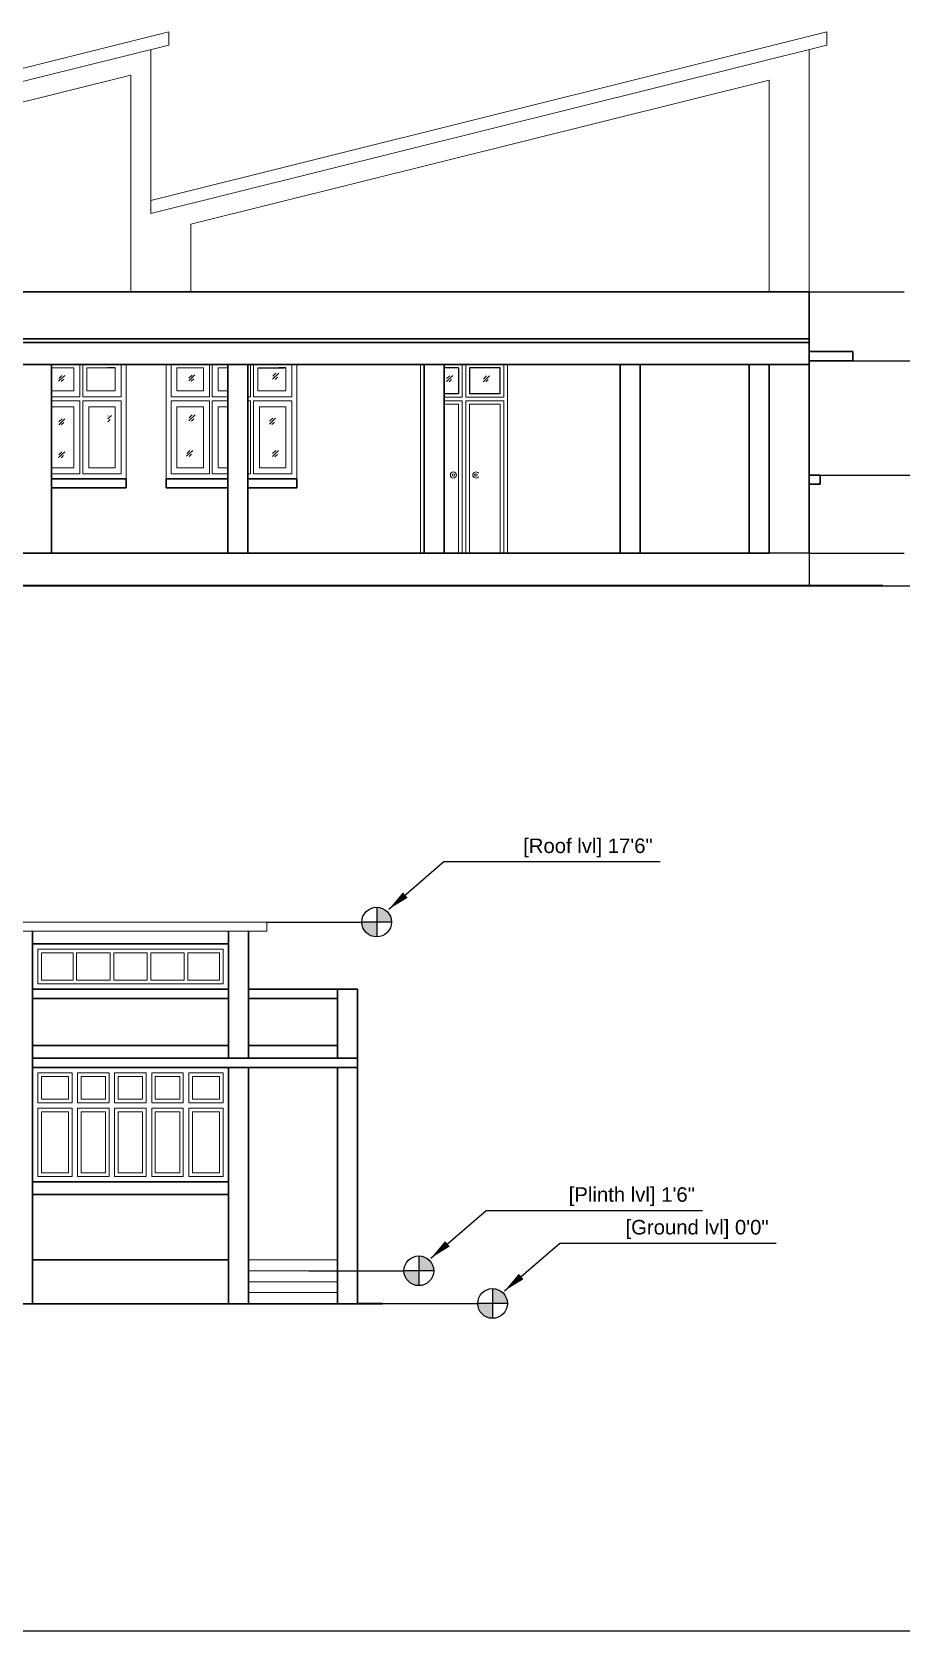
# Model space of a CAD drawing. Header units: inches. Extents: x -6800 to 96653, y -25814 to 17379.
# Drawn here: x 77793 to 78272, y -6920 to -6040 of the extents above; entities that cross this region are included whole.
import ezdxf

# ---------------------------------------------------------------- set-up
doc = ezdxf.new("R2010")
doc.units = ezdxf.units.IN
doc.header["$MEASUREMENT"] = 0
doc.layers.add('0 @ 1', color=7, linetype='Continuous')
for name, color, linetype, lineweight in [('Column', 101, 'Continuous', 30), ('Door ele', 20, 'Continuous', 15), ('ele back', 51, 'Continuous', 15), ('ele front', 30, 'Continuous', 30), ('furniture', 44, 'Continuous', 15), ('Ground level', 210, 'Continuous', 35), ('Win ele', 211, 'Continuous', 15)]:
    doc.layers.add(name, color=color, linetype=linetype, lineweight=lineweight)
doc.styles.get("Standard").update_dxf_attribs({"font": 'arial.ttf'})
doc.dimstyles.get("Standard").update_dxf_attribs({"dimtxt": 7, "dimasz": 4, "dimexe": 2, "dimexo": 2, "dimgap": 2, "dimtad": 1, "dimdec": 0, "dimzin": 0, "dimdsep": 46, "dimlunit": 4, "dimtxsty": 'Standard', "dimblk": 'ARCHTICK', "dimcen": 0.25, "dimclrd": 256, "dimclre": 256, "dimclrt": 256, "dimadec": 0, "dimazin": 0, "dimtfac": 1, "dimtdec": 0, "dimtofl": 0, "dimtmove": 0, "dimatfit": 3, "dimfxl": 1, "dimfxlon": 1, "dimtolj": 1, "dimtzin": 0, "dimlwd": -1, "dimlwe": -1, "dimarcsym": 1})

# ---------------------------------------------------------------- blocks, each defined once
blk = doc.blocks.new('_ArchTick')
at = {"color": 0, "linetype": 'ByBlock', "const_width": 0.15}
blk.add_lwpolyline([(-0.5, -0.5), (0.5, 0.5)], dxfattribs=at)

msp = doc.modelspace()

# ---------------------------------------------------------------- hatches: boundary and pattern name
at = {"ltscale": 10, "transparency": 33554687}
h = msp.add_hatch(color=0, dxfattribs=at)
h.dxf.hatch_style = 1
h.paths.add_polyline_path([(77983.11, -6521.45), (77983.11, -6529.62), (77991.28, -6529.62, 0.414214)])
h.paths.add_polyline_path([(77983.11, -6529.62), (77974.93, -6529.62, 0.414214), (77983.11, -6537.8)])
h = msp.add_hatch(color=0, dxfattribs=at)
h.dxf.hatch_style = 1
h.paths.add_polyline_path([(78006.32, -6713.45), (78006.32, -6721.62), (78014.49, -6721.62, 0.414214)])
h.paths.add_polyline_path([(78006.32, -6721.62), (77998.15, -6721.62, 0.414214), (78006.32, -6729.8)])
h = msp.add_hatch(color=0, dxfattribs=at)
h.dxf.hatch_style = 1
h.paths.add_polyline_path([(78046.9, -6731.45), (78046.9, -6739.62), (78055.07, -6739.62, 0.414214)])
h.paths.add_polyline_path([(78046.9, -6739.62), (78038.73, -6739.62, 0.414214), (78046.9, -6747.8)])

# ---------------------------------------------------------------- linework, layer by layer
at = {"lineweight": 25, "transparency": 33554651}
for p, q in [((77104.18, -6182.56), (78221.18, -6182.56)), ((78199.18, -6222.56), (78199.18, -6326.56)), ((77839.2, -6224.56), (77835.18, -6224.56)), ((77917.61, -6224.56), (77932.18, -6224.56)), ((77933.2, -6224.56), (77929.18, -6224.56)), ((77804.18, -6326.56), (77793.18, -6326.56)), ((77912.18, -6326.56), (77901.18, -6326.56)), ((78020.18, -6326.56), (78009.18, -6326.56)), ((78128.18, -6326.56), (78117.18, -6326.56)), ((78199.18, -6326.56), (78188.18, -6326.56)), ((78221.18, -6326.56), (78221.18, -6344.56))]:
    msp.add_line(p, q, dxfattribs=at)
at = {"ltscale": 10, "transparency": 33554687}
for p, q in [((78221.18, -6182.56), (78273.54, -6182.56)), ((78245.18, -6220.56), (78297.54, -6220.56)), ((78227.18, -6283.56), (78279.54, -6283.56)), ((78221.18, -6326.56), (78273.54, -6326.56)), ((78261.76, -6344.56), (78314.12, -6344.56)), ((77983.11, -6521.45), (77983.11, -6537.8)), ((77922.57, -6529.62), (77974.93, -6529.62)), ((77991.28, -6529.62), (77974.93, -6529.62)), ((78006.32, -6713.45), (78006.32, -6729.8)), ((77945.79, -6721.62), (77998.15, -6721.62)), ((78014.49, -6721.62), (77998.15, -6721.62)), ((78046.9, -6731.45), (78046.9, -6747.8)), ((77986.37, -6739.62), (78038.73, -6739.62)), ((78055.07, -6739.62), (78038.73, -6739.62))]:
    msp.add_line(p, q, dxfattribs=at)
at = {"lineweight": 25, "transparency": 33554648}
for p, q in [((78199.18, -6222.56), (78221.18, -6222.56)), ((77867.18, -6326.56), (77845.18, -6326.56)), ((78221.18, -6326.56), (78199.18, -6326.56))]:
    msp.add_line(p, q, dxfattribs=at)
at = {"lineweight": 25, "transparency": 33554564}
for p, q in [((78028.18, -6224.56), (78020.18, -6224.56)), ((78028.18, -6224.56), (78028.18, -6238.56)), ((78034.18, -6224.56), (78034.18, -6238.56)), ((78051.18, -6224.56), (78034.18, -6224.56)), ((78051.18, -6238.56), (78051.18, -6224.56)), ((78020.18, -6238.56), (78028.18, -6238.56)), ((78034.18, -6238.56), (78051.18, -6238.56))]:
    msp.add_line(p, q, dxfattribs=at)
at = {"lineweight": 25, "transparency": 33554636}
for p, q in [((77804.18, -6285.56), (77845.18, -6285.56)), ((77804.18, -6285.56), (77838.18, -6285.56)), ((77804.18, -6285.56), (77824.18, -6285.56)), ((77835.18, -6285.56), (77845.18, -6285.56)), ((77867.18, -6285.56), (77901.18, -6285.56)), ((77867.18, -6285.56), (77901.18, -6285.56)), ((77867.18, -6285.56), (77901.18, -6285.56)), ((77912.18, -6285.56), (77939.18, -6285.56)), ((77912.18, -6285.56), (77932.18, -6285.56)), ((77912.18, -6285.56), (77918.18, -6285.56)), ((77929.18, -6285.56), (77939.18, -6285.56))]:
    msp.add_line(p, q, dxfattribs=at)
at = {"transparency": 33554651}
msp.add_line((79092.93, -6919.95), (76716.93, -6919.95), dxfattribs=at)
at = {"ltscale": 10, "transparency": 33554687}
for centre in [(77983.11, -6529.62), (78006.32, -6721.62), (78046.9, -6739.62)]:
    msp.add_circle(centre, 8.17, dxfattribs=at)
at = {"layer": 'Column', "transparency": 33554687}
for p, q in [((77804.18, -6222.56), (77804.18, -6326.56)), ((77901.18, -6326.56), (77901.18, -6222.56)), ((77912.18, -6222.56), (77912.18, -6326.56)), ((78009.18, -6326.56), (78009.18, -6222.56)), ((78020.18, -6222.56), (78020.18, -6326.56)), ((78117.18, -6326.56), (78117.18, -6222.56)), ((78128.18, -6222.56), (78128.18, -6326.56)), ((78188.18, -6326.56), (78188.18, -6222.56)), ((78199.18, -6326.56), (78199.18, -6222.56)), ((77793.57, -6739.62), (77793.57, -6534.62)), ((77901.57, -6604.62), (77901.57, -6534.62)), ((77912.57, -6604.62), (77912.57, -6534.62)), ((77793.57, -6556.03), (77793.57, -6541.62)), ((77793.57, -6566.62), (77793.57, -6556.03)), ((77961.57, -6604.62), (77961.57, -6566.62)), ((77972.57, -6739.62), (77972.57, -6566.62)), ((77793.57, -6672.62), (77793.57, -6609.62)), ((77901.57, -6739.62), (77901.57, -6609.62)), ((77901.57, -6609.62), (77901.57, -6672.62)), ((77912.57, -6739.62), (77912.57, -6609.62)), ((77961.57, -6739.62), (77961.57, -6609.62))]:
    msp.add_line(p, q, dxfattribs=at)
at = {"layer": 'Door ele', "transparency": 33554651}
for q in [(78007.18, -6222.56), (78007.18, -6224.56)]:
    msp.add_line((78007.18, -6326.56), q, dxfattribs=at)
at = {"layer": 'Door ele', "transparency": 33554564}
for p, q in [((78030.18, -6222.56), (78020.18, -6222.56)), ((78030.18, -6222.56), (78030.18, -6240.56)), ((78032.18, -6222.56), (78032.18, -6240.56)), ((78053.18, -6222.56), (78032.18, -6222.56)), ((78053.18, -6240.56), (78053.18, -6222.56)), ((78055.18, -6326.56), (78055.18, -6222.56)), ((78009.18, -6326.56), (78009.18, -6226.56)), ((78055.18, -6326.56), (78055.18, -6224.56)), ((78020.18, -6240.56), (78030.18, -6240.56)), ((78032.18, -6240.56), (78053.18, -6240.56)), ((78050.18, -6238.56), (78051.18, -6238.56)), ((78050.18, -6240.56), (78053.18, -6240.56)), ((78020.18, -6242.56), (78030.18, -6242.56)), ((78020.18, -6244.56), (78028.18, -6244.56)), ((78028.18, -6244.56), (78028.18, -6326.56)), ((78030.18, -6242.56), (78030.18, -6326.56)), ((78032.18, -6242.56), (78032.18, -6326.56)), ((78032.18, -6242.56), (78053.18, -6242.56)), ((78034.18, -6244.56), (78034.18, -6326.56)), ((78034.18, -6244.56), (78051.18, -6244.56)), ((78050.18, -6242.56), (78053.18, -6242.56)), ((78050.18, -6244.56), (78051.18, -6244.56)), ((78051.18, -6326.56), (78051.18, -6244.56)), ((78053.18, -6326.56), (78053.18, -6242.56))]:
    msp.add_line(p, q, dxfattribs=at)
for centre, radius in [((78025.37, -6283.49), 1.71), ((78025.37, -6283.49), 0.709), ((78037.75, -6283.49), 0.709)]:
    msp.add_circle(centre, radius, dxfattribs=at)
msp.add_arc((78037.75, -6283.49), 1.71, 33.20462, 326.79538, dxfattribs=at)
at = {"layer": 'ele back', "transparency": 33554623}
for p, q in [((77496.52, -6132.35), (77868.62, -6039.57)), ((77496.52, -6139.56), (77868.62, -6046.79)), ((77858.85, -6132.35), (78230.96, -6039.57)), ((77858.85, -6139.56), (78230.96, -6046.79)), ((77868.62, -6046.79), (77868.62, -6039.57)), ((78230.96, -6046.79), (78230.96, -6039.57)), ((77858.85, -6139.56), (77858.85, -6049.22)), ((78221.18, -6182.56), (78221.18, -6049.22)), ((77518.52, -6145.41), (77847.85, -6063.3)), ((77847.85, -6182.56), (77847.85, -6063.3)), ((77880.85, -6145.41), (78199.18, -6066.04)), ((78199.18, -6066.04), (78199.18, -6182.56)), ((77880.85, -6182.56), (77880.85, -6145.41))]:
    msp.add_line(p, q, dxfattribs=at)
at = {"layer": 'ele back', "transparency": 33554641}
for p, q in [((77425.57, -6529.62), (77912.57, -6529.62)), ((77912.57, -6529.62), (77922.57, -6529.62)), ((77922.57, -6529.62), (77922.57, -6534.62)), ((77425.57, -6534.62), (77912.57, -6534.62)), ((77425.57, -6534.62), (77912.57, -6534.62)), ((77793.57, -6534.62), (77901.57, -6534.62)), ((77922.57, -6534.62), (77912.57, -6534.62)), ((77793.57, -6541.62), (77901.57, -6541.62)), ((77793.57, -6541.62), (77901.57, -6541.62)), ((77793.57, -6566.62), (77901.57, -6566.62)), ((77793.57, -6566.62), (77901.57, -6566.62)), ((77793.57, -6566.62), (77901.57, -6566.62)), ((77793.57, -6672.62), (77901.57, -6672.62)), ((77912.57, -6715.62), (77961.57, -6715.62)), ((77912.57, -6721.62), (77961.57, -6721.62)), ((77912.57, -6727.62), (77961.57, -6727.62)), ((77912.57, -6733.62), (77961.57, -6733.62))]:
    msp.add_line(p, q, dxfattribs=at)
at = {"layer": 'ele front', "transparency": 33554687}
for p, q in [((77104.18, -6182.56), (78221.18, -6182.56)), ((78221.18, -6182.56), (78221.18, -6208.56)), ((78221.18, -6208.56), (77104.18, -6208.56)), ((77104.18, -6208.56), (78221.18, -6208.56)), ((77104.18, -6210.56), (78221.18, -6210.56)), ((78221.18, -6208.56), (78221.18, -6222.56)), ((77104.18, -6222.56), (78221.18, -6222.56)), ((78221.18, -6215.56), (78245.18, -6215.56)), ((78221.18, -6222.56), (78221.18, -6220.56)), ((78221.18, -6220.56), (78245.18, -6220.56)), ((78221.18, -6222.56), (78221.18, -6326.56)), ((78245.18, -6215.56), (78245.18, -6220.56)), ((77804.18, -6285.56), (77835.18, -6285.56)), ((77835.18, -6285.56), (77845.18, -6285.56)), ((77845.18, -6285.56), (77845.18, -6290.56)), ((77867.18, -6290.56), (77867.18, -6285.56)), ((77867.18, -6285.56), (77901.18, -6285.56)), ((77912.18, -6285.56), (77918.18, -6285.56)), ((77918.18, -6285.56), (77939.18, -6285.56)), ((77939.18, -6285.56), (77939.18, -6290.56)), ((78221.18, -6283.56), (78227.18, -6283.56)), ((78227.18, -6283.56), (78227.18, -6288.56)), ((77845.18, -6290.56), (77804.18, -6290.56)), ((77901.18, -6290.56), (77867.18, -6290.56)), ((77939.18, -6290.56), (77912.18, -6290.56)), ((78221.18, -6288.56), (78227.18, -6288.56)), ((77145.18, -6326.56), (78199.18, -6326.56)), ((77793.57, -6541.62), (77901.57, -6541.62)), ((77901.57, -6566.62), (77793.57, -6566.62)), ((77912.57, -6566.62), (77972.57, -6566.62)), ((77793.57, -6571.62), (77901.57, -6571.62)), ((77912.57, -6571.62), (77961.57, -6571.62)), ((77793.57, -6597.62), (77901.57, -6597.62)), ((77912.57, -6597.62), (77961.57, -6597.62)), ((77793.57, -6604.62), (77972.57, -6604.62)), ((77793.57, -6609.62), (77972.57, -6609.62)), ((77901.57, -6672.62), (77793.57, -6672.62)), ((77793.57, -6679.62), (77901.57, -6679.62)), ((77793.57, -6715.62), (77901.57, -6715.62))]:
    msp.add_line(p, q, dxfattribs=at)
at = {"layer": 'furniture', "transparency": 33554687}
for p, q in [((77775.9, -6222.56), (77797, -6222.56)), ((77798.65, -6222.56), (77819.75, -6222.56)), ((77821.36, -6222.56), (77824.18, -6222.56)), ((77821.36, -6222.56), (77824.18, -6222.56)), ((77835.18, -6222.56), (77842.46, -6222.56)), ((77869.9, -6222.56), (77891, -6222.56)), ((77892.65, -6222.56), (77913.75, -6222.56)), ((77915.36, -6222.56), (77918.18, -6222.56)), ((77915.36, -6222.56), (77918.18, -6222.56)), ((77929.18, -6222.56), (77936.46, -6222.56)), ((77927.62, -6227.47), (77925.91, -6229.1)), ((78024.95, -6228.77), (78021.52, -6232.04)), ((78023.34, -6228.8), (78021.63, -6230.44)), ((78024.29, -6230.9), (78022.95, -6232.19)), ((78045.16, -6228.85), (78041.74, -6232.12)), ((78043.55, -6228.88), (78041.84, -6230.51)), ((78044.5, -6230.98), (78043.16, -6232.26)), ((77912.66, -6240.43), (77912.18, -6240.43)), ((77912.66, -6242.6), (77912.18, -6242.6)), ((77804.18, -6285.56), (77845.18, -6285.56)), ((77867.18, -6285.56), (77901.18, -6285.56)), ((77912.18, -6282.84), (77912.66, -6282.84)), ((77912.18, -6285.56), (77939.18, -6285.56)), ((77793.57, -6541.62), (77901.57, -6541.62)), ((77901.57, -6541.62), (77901.57, -6556.03)), ((77901.57, -6556.03), (77901.57, -6566.62)), ((77793.57, -6609.62), (77901.57, -6609.62))]:
    msp.add_line(p, q, dxfattribs=at)
at = {"layer": 'Ground level', "transparency": 33554651}
msp.add_line((78261.76, -6344.56), (77039.48, -6344.56), dxfattribs=at)
at = {"layer": 'Ground level', "transparency": 33554641}
for p, q in [((77271.27, -6740.51), (77972.57, -6739.62)), ((77972.57, -6739.62), (77986.37, -6739.62))]:
    msp.add_line(p, q, dxfattribs=at)
at = {"layer": 'Win ele', "transparency": 33554651}
for p, q in [((77819.75, -6222.56), (77819.75, -6240.43)), ((77821.36, -6222.56), (77821.36, -6240.43)), ((77821.36, -6222.56), (77821.36, -6240.43)), ((77842.46, -6222.56), (77842.46, -6224.56)), ((77845.18, -6222.56), (77845.18, -6285.56)), ((77867.18, -6222.56), (77867.18, -6285.56)), ((77869.9, -6222.56), (77869.9, -6240.43)), ((77891, -6222.56), (77891, -6240.43)), ((77892.65, -6222.56), (77892.65, -6240.43)), ((77913.75, -6222.56), (77913.75, -6240.43)), ((77915.36, -6222.56), (77915.36, -6240.43)), ((77915.36, -6222.56), (77915.36, -6240.43)), ((77936.46, -6222.56), (77936.46, -6224.56)), ((77939.18, -6222.56), (77939.18, -6285.56)), ((77804.18, -6224.56), (77816.49, -6224.56)), ((77811.48, -6228.62), (77808.06, -6231.89)), ((77809.88, -6228.65), (77808.17, -6230.29)), ((77810.83, -6230.75), (77809.49, -6232.04)), ((77816.49, -6224.56), (77816.49, -6237.16)), ((77821.36, -6224.56), (77821.36, -6240.43)), ((77821.36, -6224.56), (77821.36, -6240.43)), ((77823.61, -6224.56), (77823.61, -6237.16)), ((77823.61, -6224.56), (77838.18, -6224.56)), ((77839.2, -6224.56), (77839.2, -6237.16)), ((77842.46, -6224.56), (77842.46, -6240.43)), ((77845.18, -6224.56), (77845.18, -6285.56)), ((77867.18, -6224.56), (77867.18, -6285.56)), ((77867.18, -6224.56), (77867.18, -6285.56)), ((77873.16, -6237.16), (77873.16, -6224.56)), ((77873.16, -6224.56), (77887.74, -6224.56)), ((77883.07, -6228.41), (77879.65, -6231.68)), ((77881.47, -6228.44), (77879.76, -6230.08)), ((77882.42, -6230.54), (77881.07, -6231.83)), ((77887.74, -6224.56), (77887.74, -6237.16)), ((77892.65, -6224.56), (77892.65, -6240.43)), ((77895.91, -6237.16), (77895.91, -6224.56)), ((77895.91, -6224.56), (77901.18, -6224.56)), ((77915.36, -6224.56), (77915.36, -6240.43)), ((77915.36, -6224.56), (77915.36, -6240.43)), ((77917.61, -6224.56), (77917.61, -6237.16)), ((77929.23, -6227.44), (77925.81, -6230.71)), ((77928.57, -6229.57), (77927.23, -6230.85)), ((77933.2, -6224.56), (77933.2, -6237.16)), ((77936.46, -6224.56), (77936.46, -6240.43)), ((77939.18, -6224.56), (77939.18, -6285.56)), ((77816.49, -6237.16), (77804.18, -6237.16)), ((77818.66, -6240.43), (77804.18, -6240.43)), ((77819.75, -6240.43), (77804.18, -6240.43)), ((77824.18, -6240.43), (77821.36, -6240.43)), ((77824.18, -6240.43), (77821.36, -6240.43)), ((77835.18, -6240.43), (77821.36, -6240.43)), ((77838.18, -6240.43), (77821.36, -6240.43)), ((77823.61, -6237.16), (77838.18, -6237.16)), ((77839.2, -6237.16), (77835.18, -6237.16)), ((77841.38, -6240.43), (77835.18, -6240.43)), ((77842.46, -6240.43), (77835.18, -6240.43)), ((77891, -6240.43), (77869.9, -6240.43)), ((77887.74, -6237.16), (77873.16, -6237.16)), ((77901.18, -6240.43), (77892.65, -6240.43)), ((77901.18, -6240.43), (77892.65, -6240.43)), ((77901.18, -6237.16), (77895.91, -6237.16)), ((77913.75, -6240.43), (77912.18, -6240.43)), ((77918.18, -6240.43), (77915.36, -6240.43)), ((77918.18, -6240.43), (77915.36, -6240.43)), ((77929.18, -6240.43), (77915.36, -6240.43)), ((77932.18, -6240.43), (77915.36, -6240.43)), ((77917.61, -6237.16), (77932.18, -6237.16)), ((77933.2, -6237.16), (77929.18, -6237.16)), ((77935.38, -6240.43), (77929.18, -6240.43)), ((77936.46, -6240.43), (77929.18, -6240.43)), ((77818.66, -6242.6), (77804.18, -6242.6)), ((77819.75, -6242.6), (77804.18, -6242.6)), ((77804.18, -6245.86), (77816.49, -6245.86)), ((77816.49, -6245.86), (77816.49, -6279.58)), ((77819.75, -6242.6), (77819.75, -6282.84)), ((77824.18, -6242.6), (77821.36, -6242.6)), ((77821.36, -6242.6), (77821.36, -6282.84)), ((77824.18, -6242.6), (77821.36, -6242.6)), ((77821.36, -6242.6), (77821.36, -6282.84)), ((77835.18, -6242.6), (77821.36, -6242.6)), ((77821.36, -6242.6), (77821.36, -6282.84)), ((77838.18, -6242.6), (77821.36, -6242.6)), ((77821.36, -6242.6), (77821.36, -6282.84)), ((77838.18, -6245.86), (77824.63, -6245.86)), ((77824.63, -6245.86), (77824.63, -6279.58)), ((77841.38, -6242.6), (77835.18, -6242.6)), ((77842.46, -6242.6), (77835.18, -6242.6)), ((77835.18, -6245.86), (77839.2, -6245.86)), ((77839.2, -6245.86), (77839.2, -6279.58)), ((77842.46, -6242.6), (77842.46, -6282.84)), ((77891, -6242.6), (77869.9, -6242.6)), ((77869.9, -6242.6), (77869.9, -6282.84)), ((77873.16, -6245.86), (77887.74, -6245.86)), ((77873.16, -6279.58), (77873.16, -6245.86)), ((77883.2, -6250.34), (77879.78, -6253.61)), ((77881.6, -6250.37), (77879.89, -6252.01)), ((77887.74, -6245.86), (77887.74, -6279.58)), ((77891, -6242.6), (77891, -6282.84)), ((77901.18, -6242.6), (77892.65, -6242.6)), ((77892.65, -6242.6), (77892.65, -6282.84)), ((77901.18, -6242.6), (77892.65, -6242.6)), ((77892.65, -6242.6), (77892.65, -6282.84)), ((77895.91, -6279.58), (77895.91, -6245.86)), ((77895.91, -6245.86), (77901.18, -6245.86)), ((77913.75, -6242.6), (77912.18, -6242.6)), ((77913.75, -6242.6), (77913.75, -6282.84)), ((77918.18, -6242.6), (77915.36, -6242.6)), ((77915.36, -6242.6), (77915.36, -6282.84)), ((77918.18, -6242.6), (77915.36, -6242.6)), ((77915.36, -6242.6), (77915.36, -6282.84)), ((77929.18, -6242.6), (77915.36, -6242.6)), ((77915.36, -6242.6), (77915.36, -6282.84)), ((77932.18, -6242.6), (77915.36, -6242.6)), ((77915.36, -6242.6), (77915.36, -6282.84)), ((77932.18, -6245.86), (77918.63, -6245.86)), ((77918.63, -6245.86), (77918.63, -6279.58)), ((77935.38, -6242.6), (77929.18, -6242.6)), ((77936.46, -6242.6), (77929.18, -6242.6)), ((77929.18, -6245.86), (77933.2, -6245.86)), ((77933.2, -6245.86), (77933.2, -6279.58)), ((77936.46, -6242.6), (77936.46, -6282.84)), ((77811.51, -6252.53), (77808.09, -6255.8)), ((77809.9, -6252.56), (77808.19, -6254.19)), ((77810.85, -6254.66), (77809.51, -6255.94)), ((77837.07, -6250.81), (77835.18, -6252.62)), ((77835.47, -6250.84), (77835.18, -6251.11)), ((77836.42, -6252.94), (77835.18, -6254.12)), ((77882.55, -6252.48), (77881.2, -6253.76)), ((77927.48, -6252.18), (77924.06, -6255.45)), ((77925.87, -6252.21), (77924.16, -6253.85)), ((77926.82, -6254.31), (77925.48, -6255.59)), ((77811.43, -6270.65), (77808.01, -6273.92)), ((77809.82, -6270.68), (77808.11, -6272.32)), ((77810.77, -6272.78), (77809.43, -6274.07)), ((77881.91, -6269.92), (77878.49, -6273.19)), ((77880.3, -6269.95), (77878.59, -6271.59)), ((77881.25, -6272.05), (77879.91, -6273.34)), ((77929.14, -6270.02), (77925.72, -6273.29)), ((77927.53, -6270.05), (77925.82, -6271.68)), ((77928.48, -6272.15), (77927.14, -6273.43)), ((77816.49, -6279.58), (77804.18, -6279.58)), ((77804.18, -6282.84), (77818.66, -6282.84)), ((77804.18, -6282.84), (77819.75, -6282.84)), ((77821.36, -6282.84), (77824.18, -6282.84)), ((77821.36, -6282.84), (77824.18, -6282.84)), ((77821.36, -6282.84), (77824.18, -6282.84)), ((77821.36, -6282.84), (77824.18, -6282.84)), ((77821.36, -6282.84), (77842.46, -6282.84)), ((77824.63, -6279.58), (77838.18, -6279.58)), ((77839.2, -6279.58), (77835.18, -6279.58)), ((77835.18, -6282.84), (77841.38, -6282.84)), ((77869.9, -6282.84), (77891, -6282.84)), ((77887.74, -6279.58), (77873.16, -6279.58)), ((77892.65, -6282.84), (77901.18, -6282.84)), ((77892.65, -6282.84), (77901.18, -6282.84)), ((77901.18, -6279.58), (77895.91, -6279.58)), ((77912.18, -6282.84), (77913.75, -6282.84)), ((77915.36, -6282.84), (77918.18, -6282.84)), ((77915.36, -6282.84), (77918.18, -6282.84)), ((77915.36, -6282.84), (77918.18, -6282.84)), ((77915.36, -6282.84), (77918.18, -6282.84)), ((77915.36, -6282.84), (77936.46, -6282.84)), ((77918.63, -6279.58), (77932.18, -6279.58)), ((77933.2, -6279.58), (77929.18, -6279.58)), ((77929.18, -6282.84), (77935.38, -6282.84)), ((77796.57, -6544.62), (77898.57, -6544.62)), ((77796.57, -6556.03), (77796.57, -6544.62)), ((77798.57, -6556.03), (77798.57, -6546.62)), ((77798.57, -6546.62), (77815.97, -6546.62)), ((77815.97, -6546.62), (77815.97, -6556.03)), ((77817.97, -6546.62), (77836.37, -6546.62)), ((77817.97, -6546.62), (77817.97, -6556.03)), ((77836.37, -6546.62), (77836.37, -6556.03)), ((77838.37, -6546.62), (77856.77, -6546.62)), ((77838.37, -6546.62), (77838.37, -6556.03)), ((77856.77, -6546.62), (77856.77, -6556.03)), ((77858.77, -6546.62), (77877.17, -6546.62)), ((77858.77, -6546.62), (77858.77, -6556.03)), ((77877.17, -6546.62), (77877.17, -6556.03)), ((77879.17, -6546.62), (77896.57, -6546.62)), ((77879.17, -6546.62), (77879.17, -6556.03)), ((77896.57, -6546.62), (77896.57, -6556.03)), ((77898.57, -6544.62), (77898.57, -6556.03)), ((77796.57, -6563.62), (77796.57, -6556.03)), ((77798.57, -6561.62), (77798.57, -6556.03)), ((77815.97, -6556.03), (77815.97, -6561.62)), ((77817.97, -6556.03), (77817.97, -6561.62)), ((77836.37, -6556.03), (77836.37, -6561.62)), ((77838.37, -6556.03), (77838.37, -6561.62)), ((77856.77, -6556.03), (77856.77, -6561.62)), ((77858.77, -6556.03), (77858.77, -6561.62)), ((77877.17, -6556.03), (77877.17, -6561.62)), ((77879.17, -6556.03), (77879.17, -6561.62)), ((77896.57, -6556.03), (77896.57, -6561.62)), ((77898.57, -6556.03), (77898.57, -6563.62)), ((77898.57, -6563.62), (77796.57, -6563.62)), ((77815.97, -6561.62), (77798.57, -6561.62)), ((77836.37, -6561.62), (77817.97, -6561.62)), ((77856.77, -6561.62), (77838.37, -6561.62)), ((77877.17, -6561.62), (77858.77, -6561.62)), ((77896.57, -6561.62), (77879.17, -6561.62)), ((77796.57, -6629.12), (77796.57, -6612.62)), ((77796.57, -6612.62), (77815.47, -6612.62)), ((77798.57, -6627.12), (77798.57, -6614.62)), ((77798.57, -6614.62), (77813.47, -6614.62)), ((77813.47, -6614.62), (77813.47, -6627.12)), ((77815.47, -6612.62), (77815.47, -6629.12)), ((77818.47, -6629.12), (77818.47, -6612.62)), ((77818.47, -6612.62), (77835.87, -6612.62)), ((77820.47, -6627.12), (77820.47, -6614.62)), ((77820.47, -6614.62), (77833.87, -6614.62)), ((77833.87, -6614.62), (77833.87, -6627.12)), ((77835.87, -6612.62), (77835.87, -6629.12)), ((77838.87, -6629.12), (77838.87, -6612.62)), ((77838.87, -6612.62), (77856.27, -6612.62)), ((77840.87, -6627.12), (77840.87, -6614.62)), ((77840.87, -6614.62), (77854.27, -6614.62)), ((77854.27, -6614.62), (77854.27, -6627.12)), ((77856.27, -6612.62), (77856.27, -6629.12)), ((77859.27, -6629.12), (77859.27, -6612.62)), ((77859.27, -6612.62), (77876.67, -6612.62)), ((77861.27, -6627.12), (77861.27, -6614.62)), ((77861.27, -6614.62), (77874.67, -6614.62)), ((77874.67, -6614.62), (77874.67, -6627.12)), ((77876.67, -6612.62), (77876.67, -6629.12)), ((77879.67, -6612.62), (77879.67, -6629.12)), ((77898.57, -6612.62), (77879.67, -6612.62)), ((77881.67, -6614.62), (77881.67, -6627.12)), ((77896.57, -6614.62), (77881.67, -6614.62)), ((77896.57, -6627.12), (77896.57, -6614.62)), ((77898.57, -6629.12), (77898.57, -6612.62)), ((77815.47, -6629.12), (77796.57, -6629.12)), ((77813.47, -6627.12), (77798.57, -6627.12)), ((77835.87, -6629.12), (77818.47, -6629.12)), ((77833.87, -6627.12), (77820.47, -6627.12)), ((77856.27, -6629.12), (77838.87, -6629.12)), ((77854.27, -6627.12), (77840.87, -6627.12)), ((77876.67, -6629.12), (77859.27, -6629.12)), ((77874.67, -6627.12), (77861.27, -6627.12)), ((77879.67, -6629.12), (77898.57, -6629.12)), ((77881.67, -6627.12), (77896.57, -6627.12)), ((77796.57, -6669.62), (77796.57, -6632.12)), ((77796.57, -6632.12), (77815.47, -6632.12)), ((77798.57, -6667.62), (77798.57, -6634.12)), ((77798.57, -6634.12), (77813.47, -6634.12)), ((77813.47, -6634.12), (77813.47, -6667.62)), ((77815.47, -6632.12), (77815.47, -6669.62)), ((77818.47, -6669.62), (77818.47, -6632.12)), ((77818.47, -6632.12), (77835.87, -6632.12)), ((77820.47, -6667.62), (77820.47, -6634.12)), ((77820.47, -6634.12), (77833.87, -6634.12)), ((77833.87, -6634.12), (77833.87, -6667.62)), ((77835.87, -6632.12), (77835.87, -6669.62)), ((77838.87, -6669.62), (77838.87, -6632.12)), ((77838.87, -6632.12), (77856.27, -6632.12)), ((77840.87, -6667.62), (77840.87, -6634.12)), ((77840.87, -6634.12), (77854.27, -6634.12)), ((77854.27, -6634.12), (77854.27, -6667.62)), ((77856.27, -6632.12), (77856.27, -6669.62)), ((77859.27, -6669.62), (77859.27, -6632.12)), ((77859.27, -6632.12), (77876.67, -6632.12)), ((77861.27, -6667.62), (77861.27, -6634.12)), ((77861.27, -6634.12), (77874.67, -6634.12)), ((77874.67, -6634.12), (77874.67, -6667.62)), ((77876.67, -6632.12), (77876.67, -6669.62)), ((77879.67, -6632.12), (77879.67, -6669.62)), ((77898.57, -6632.12), (77879.67, -6632.12)), ((77881.67, -6634.12), (77881.67, -6667.62)), ((77896.57, -6634.12), (77881.67, -6634.12)), ((77896.57, -6667.62), (77896.57, -6634.12)), ((77898.57, -6669.62), (77898.57, -6632.12)), ((77815.47, -6669.62), (77796.57, -6669.62)), ((77813.47, -6667.62), (77798.57, -6667.62)), ((77835.87, -6669.62), (77818.47, -6669.62)), ((77833.87, -6667.62), (77820.47, -6667.62)), ((77856.27, -6669.62), (77838.87, -6669.62)), ((77854.27, -6667.62), (77840.87, -6667.62)), ((77876.67, -6669.62), (77859.27, -6669.62)), ((77874.67, -6667.62), (77861.27, -6667.62)), ((77879.67, -6669.62), (77898.57, -6669.62)), ((77881.67, -6667.62), (77896.57, -6667.62))]:
    msp.add_line(p, q, dxfattribs=at)

# ---------------------------------------------------------------- texts
at = {"ltscale": 10, "transparency": 33554687, "char_height": 8, "attachment_point": 9}
for s, insert in [('\\A1;[Roof lvl] 17\'6" ', (78135.06, -6494.03)), ('\\A1;[Plinth lvl] 1\'6" ', (78158.27, -6686.03)), ('\\A1;[Ground lvl] 0\'0" ', (78198.85, -6704.03))]:
    msp.add_mtext(s, dxfattribs=dict(at, insert=insert))

# ---------------------------------------------------------------- leaders
at = {"layer": '0 @ 1', "ltscale": 10, "transparency": 33554687}
for points in [[(77989.77, -6522.61), (78020.15, -6496.34), (78139.21, -6496.34)], [(78012.98, -6714.61), (78043.36, -6688.34), (78162.43, -6688.34)], [(78053.56, -6732.61), (78083.94, -6706.34), (78203.01, -6706.34)]]:
    msp.add_leader(points, dimstyle='Standard', override={"dimscale": 1, "dimasz": 12, "dimexe": 6, "dimexo": 6, "dimtad": 1, "dimtoh": 0, "dimfxl": 12}, dxfattribs=at)

doc.saveas('drawing.dxf')
